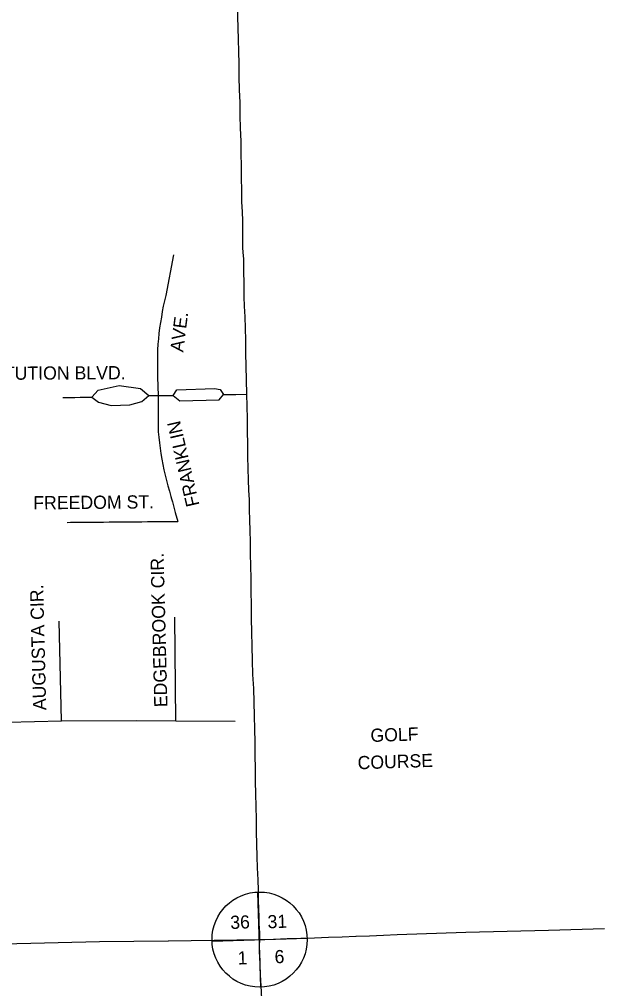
# Model space of a CAD drawing. Extents: x 2204114 to 2230821, y 16088589 to 16113844.
# Drawn here: x 2223754 to 2225880, y 16094475 to 16097996 of the extents above; entities that cross this region are included whole.
import ezdxf

# ---------------------------------------------------------------- set-up
doc = ezdxf.new("R2010")
doc.units = 0
for name, color, linetype in [('L10', 7, 'Continuous'), ('L3', 7, 'Continuous'), ('L5', 7, 'Continuous'), ('L8', 7, 'Continuous'), ('L9', 7, 'Continuous')]:
    doc.layers.add(name, color=color, linetype=linetype)

msp = doc.modelspace()

# ---------------------------------------------------------------- linework, layer by layer
at = {"layer": 'L3'}
for points in [[(2224543.8, 16098203.6), (2224544.4, 16098174.9), (2224544.3, 16098145.8), (2224545.2, 16098113.9), (2224545.7, 16098079.5), (2224546.5, 16098043.1), (2224546.8, 16098004.9), (2224547.5, 16097964.8), (2224549, 16097922.3), (2224550.2, 16097879), (2224550.9, 16097833.7), (2224551.5, 16097787.3), (2224552.2, 16097740.4), (2224554.6, 16097694.3), (2224555.2, 16097646.6), (2224556.4, 16097600), (2224558.3, 16097553.5), (2224559.2, 16097507.5), (2224559.4, 16097463.6), (2224560, 16097436.7)], [(2224560, 16097436.7), (2224560.3, 16097419.5), (2224561, 16097375.3), (2224561.7, 16097333.6), (2224563.5, 16097296.9), (2224564.4, 16097263.9), (2224564.5, 16097235), (2224564.4, 16097208.8), (2224564.9, 16097186.4), (2224565.1, 16097166.3), (2224566.4, 16097149.8), (2224567.2, 16097136.7), (2224567.9, 16097126.5), (2224567.9, 16097113.2), (2224568.9, 16097089.1), (2224568.6, 16097069.9), (2224569.1, 16097046.7), (2224569.2, 16097019.5), (2224570.1, 16096988.3), (2224570.7, 16096953.5), (2224573.4, 16096915.1), (2224574.1, 16096873.9), (2224575.3, 16096830), (2224575.7, 16096783.3), (2224576.9, 16096735.5), (2224578, 16096686.2), (2224579.2, 16096633.8)], [(2224313.7, 16097140), (2224286.4, 16096992.9), (2224281.6, 16096973.4), (2224277.1, 16096953.9), (2224273.6, 16096934.3), (2224270.1, 16096914.6), (2224266.9, 16096894.8), (2224263.9, 16096875.1), (2224261.4, 16096855.2), (2224259.4, 16096835.3), (2224257.6, 16096815.4), (2224256.4, 16096795.5), (2224255.9, 16096775.5), (2224256.1, 16096755.5), (2224255.9, 16096735.5), (2224256.1, 16096715.5), (2224256.4, 16096695.5), (2224258.4, 16096630)], [(2224018, 16096623.1), (2224040.3, 16096649), (2224116.9, 16096665.5), (2224194.4, 16096654.5), (2224224.8, 16096630)], [(2224018, 16096623.1), (2224042.3, 16096605.7), (2224087.8, 16096592.6), (2224155.4, 16096595.5), (2224199.4, 16096607.5), (2224224.8, 16096630)], [(2224224.8, 16096630), (2224258.4, 16096629.9), (2224258.4, 16096630)], [(2224258.4, 16096630), (2224258.3, 16096597.8), (2224258.2, 16096577.8), (2224258.2, 16096557.8), (2224258.1, 16096539), (2224258.1, 16096537.8), (2224258.1, 16096517.8), (2224258.9, 16096497.8), (2224260.9, 16096477.9), (2224263.1, 16096458.1), (2224265.6, 16096438.2), (2224268.3, 16096418.4), (2224271.6, 16096398.7), (2224275.3, 16096379), (2224279.3, 16096359.5), (2224283.8, 16096339.9), (2224288.6, 16096320.5), (2224293.9, 16096301.2), (2224299.4, 16096282), (2224304.6, 16096262.7), (2224307.1, 16096254), (2224310, 16096243.4), (2224315.3, 16096224.2), (2224320.6, 16096204.8), (2224329.5, 16096172.1)], [(2224258.4, 16096630), (2224258.4, 16096629.9), (2224258.4, 16096629.7), (2224312.5, 16096629.1)], [(2224312.6, 16096629.1), (2224325.7, 16096649.7), (2224462.8, 16096654.8), (2224483.5, 16096651.5), (2224496.1, 16096633.5)], [(2224312.6, 16096629.1), (2224337.1, 16096610.1), (2224479.8, 16096613.9), (2224496.1, 16096633.5)], [(2224496.1, 16096633.5), (2224502.2, 16096633.4), (2224540.6, 16096633.6), (2224579.2, 16096633.8)], [(2224579.2, 16096633.8), (2224580, 16096591.1), (2224581.5, 16096544.5), (2224581.9, 16096499.3), (2224582.8, 16096453.6), (2224583.2, 16096408.4), (2224584.4, 16096364.1), (2224585.1, 16096323.4), (2224586.4, 16096285.8), (2224589, 16096250.3), (2224589.5, 16096215), (2224590.8, 16096176.9), (2224591.5, 16096138.6), (2224592.3, 16096097.7), (2224593, 16096054.5), (2224593.9, 16096010.5), (2224594.6, 16095964.8), (2224595.5, 16095918), (2224595.9, 16095869.6), (2224596.5, 16095820), (2224597.9, 16095769.9), (2224599, 16095719), (2224600.3, 16095667), (2224601.1, 16095615.9), (2224604.5, 16095565.3), (2224606.1, 16095515.6), (2224607, 16095466.2), (2224608.4, 16095417.2), (2224609.3, 16095369.8), (2224609.9, 16095322.1), (2224610.3, 16095274.7), (2224611.2, 16095227.5), (2224612.1, 16095182.1), (2224613.3, 16095136), (2224614, 16095090.4), (2224614.9, 16095044.2), (2224615.8, 16095000), (2224617, 16094955), (2224617.7, 16094913.1), (2224620.7, 16094870.6), (2224621.7, 16094832.1), (2224622, 16094796.3), (2224623.1, 16094764.6), (2224624.2, 16094736.2), (2224624.7, 16094712.3), (2224625.2, 16094693.8), (2224626.7, 16094677.7), (2224626.6, 16094666.7), (2224626.9, 16094653)], [(2223911.8, 16096622.6), (2223915.4, 16096622.6), (2223935.4, 16096622.7), (2223955.4, 16096622.8), (2223975.4, 16096622.9), (2223995.4, 16096623), (2224017.9, 16096623.1)], [(2223927.6, 16096168.7), (2223939.9, 16096168.8), (2223959.9, 16096169), (2223979.9, 16096169.2), (2223999.9, 16096169.3), (2224019.9, 16096169.5), (2224039.9, 16096169.7), (2224059.9, 16096169.8), (2224079.9, 16096170), (2224099.6, 16096170.2), (2224119.6, 16096170.3), (2224139.6, 16096170.5), (2224159.6, 16096170.7), (2224179.7, 16096170.8), (2224199.7, 16096171), (2224219.7, 16096171.2), (2224239.7, 16096171.4), (2224259.7, 16096171.5), (2224279.7, 16096171.7), (2224299.7, 16096171.9), (2224329.5, 16096172.1)], [(2224322.4, 16095447.3), (2224318.7, 16095824.6)], [(2223906.9, 16095447.7), (2223898.5, 16095809.7)], [(2223514, 16095437.4), (2223906.9, 16095447.7), (2224181.5, 16095448.6), (2224322.4, 16095447.3), (2224538.6, 16095446.3)], [(2224296.1, 16094649), (2224544.1, 16094651.7), (2224626.9, 16094653)], [(2224626.9, 16094653), (2224624.9, 16094630), (2224625, 16094605.5), (2224628, 16094580.6), (2224628.2, 16094562), (2224629, 16094525.8), (2224630.8, 16094504.3), (2224632.2, 16094463.4), (2224633.9, 16094435.1), (2224633.8, 16094406.8), (2224634.4, 16094377.6), (2224635.5, 16094348), (2224636.2, 16094323.2), (2224637.8, 16094290.8), (2224638.3, 16094272.3), (2224639.1, 16094252.9), (2224639.7, 16094223.5), (2224640.5, 16094190.9), (2224640.9, 16094160.6), (2224641.7, 16094124.7), (2224642.5, 16094106.5), (2224642.9, 16094079.1)], [(2223235.2, 16094629.8), (2223244.8, 16094630), (2223444.9, 16094632.8), (2223644.6, 16094636.2), (2223694.9, 16094638.1), (2224044.8, 16094645.5), (2224294.3, 16094649), (2224296.1, 16094649)]]:
    msp.add_lwpolyline(points, dxfattribs=at)
at = {"layer": 'L5'}
for points in [[(2224977.3, 16094665.1), (2225026.6, 16094667), (2225076.6, 16094669.3), (2225126.4, 16094671.8), (2225376.3, 16094680.4), (2225526.3, 16094683.4), (2225576.4, 16094684.6), (2225626.4, 16094686.3), (2225676.1, 16094687.6), (2225880.2, 16094693.2)], [(2224626.9, 16094653), (2224676.9, 16094654.7), (2224727, 16094656.4), (2224776.7, 16094658), (2224826.8, 16094659.7), (2224876.8, 16094661.4), (2224926.8, 16094663.2), (2224976.6, 16094665), (2224977.3, 16094665.1)]]:
    msp.add_lwpolyline(points, dxfattribs=at)
at = {"layer": 'L8'}
for p, q in [((2224631.6, 16094481.3), (2224620.2, 16094824.6)), ((2224454.2, 16094647.3), (2224799.6, 16094658.7))]:
    msp.add_line(p, q, dxfattribs=at)
msp.add_circle((2224626.9, 16094653), 172.8, dxfattribs=at)

# ---------------------------------------------------------------- texts
at = {"layer": 'L10'}
for s, p in [('GOLF', (2225030.4, 16095370.7)), ('COURSE', (2224983.8, 16095271.4))]:
    msp.add_text(s, height=47.89, rotation=1.9118, dxfattribs=at).set_placement(p)
at = {"layer": 'L8'}
for s, height, rotation, p in [('36', 47.77, 1.8313, (2224521.2, 16094691.6)), ('31', 47.77, 1.8313, (2224656.5, 16094693.9)), ('1', 47.8, 1.8331, (2224548, 16094562.2)), ('6', 47.8, 1.8331, (2224682, 16094566.8))]:
    msp.add_text(s, height=height, rotation=rotation, dxfattribs=at).set_placement(p)
at = {"layer": 'L9'}
for s, height, rotation, p in [('AVE.', 48.03, 82.7969, (2224349.4, 16096785.4)), ('CONSTITUTION BLVD.', 48.034, 0.2863, (2223455.2, 16096685.1)), ('FRANKLIN', 48.03, 102.9882, (2224408.7, 16096231.6)), ('FREEDOM ST.', 48.034, 0.487, (2223804.8, 16096215.7)), ('EDGEBROOK CIR.', 48.034, 91.4328, (2224292.3, 16095497.8)), ('AUGUSTA CIR.', 48.034, 91.4328, (2223852.1, 16095486.7))]:
    msp.add_text(s, height=height, rotation=rotation, dxfattribs=at).set_placement(p)

doc.saveas('drawing.dxf')
